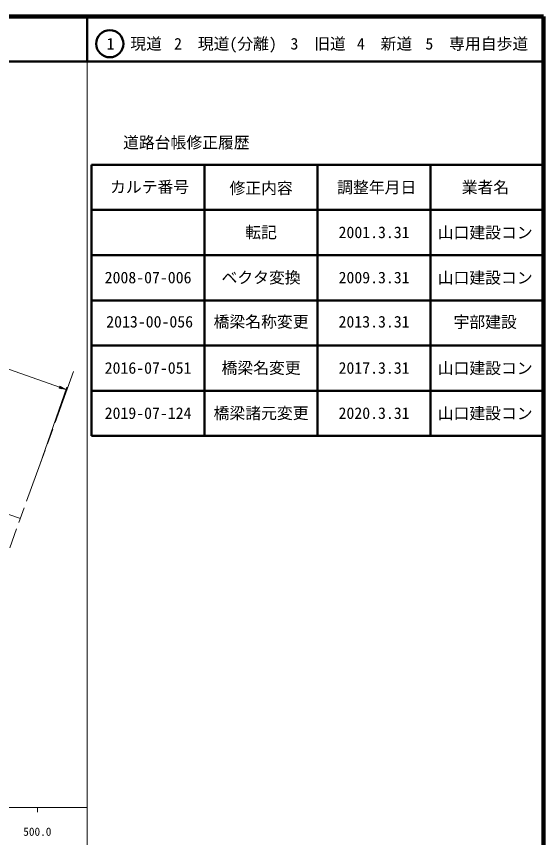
# Model space of a CAD drawing. Units: millimetres, scale not verified. Extents: x 40000 to 680000, y 20000 to 380000.
# Drawn here: x 563373 to 680000, y 198357 to 380000 of the extents above; entities that cross this region are included whole.
import ezdxf
from ezdxf.enums import TextEntityAlignment as Align

# ---------------------------------------------------------------- set-up
doc = ezdxf.new("R2010")
doc.units = ezdxf.units.MM
doc.header["$LTSCALE"] = 1000
doc.linetypes.add('CHAIN', pattern=[18.5, 12, -1.5, 3.5, -1.5])
for name, color, linetype, lineweight in [('M-BGD', 7, 'Continuous', 13), ('M-BMK', 2, 'CHAIN', 13), ('M-STR-HTXT', 7, 'Continuous', 13), ('M-TTL', 2, 'Continuous', 140), ('M-TTL-BAND', 7, 'Continuous', 13), ('M-TTL-FRAM', 2, 'Continuous', 50), ('M-TTL-LINE', 7, 'Continuous', 50)]:
    doc.layers.add(name, color=color, linetype=linetype, lineweight=lineweight)
doc.layers.add('M-TTL-TXT', color=7, linetype='Continuous')
doc.styles.add('ＭＳ ゴシック', font='')
doc.styles.get('ＭＳ ゴシック').set_extended_font_data('MS Gothic')

msp = doc.modelspace()

# ---------------------------------------------------------------- linework, layer by layer
at = {"layer": 'M-BGD'}
msp.add_lwpolyline([(556099, 289950), (550055, 273829), (564249, 268921)], dxfattribs=at)
at = {"layer": 'M-BMK'}
msp.add_line((576002, 301424), (561919, 262479), dxfattribs=at)
at = {"layer": 'M-STR-HTXT'}
for p, q in [((445732, 342356), (572928, 297993)), ((568529, 280824), (574509, 297971)), ((573010, 298229), (572846, 297757)), ((573745, 297602), (572895, 297898)), ((572912, 297946), (574045, 297551)), ((574344, 297499), (572928, 297993)), ((572945, 298040), (574078, 297645)), ((573811, 297791), (572961, 298087)), ((572978, 298135), (573544, 297937)), ((573277, 298083), (572994, 298182)), ((574344, 297499), (573010, 298229)), ((574344, 297499), (572846, 297757)), ((573146, 297705), (572862, 297804)), ((572879, 297851), (573445, 297654))]:
    msp.add_line(p, q, dxfattribs=at)
at = {"layer": 'M-TTL'}
for p, q in [((680000, 380000), (40000, 380000)), ((680000, 20000), (680000, 380000))]:
    msp.add_line(p, q, dxfattribs=at)
at = {"layer": 'M-TTL-BAND'}
for p, q in [((579000, 20000), (579000, 370000)), ((40000, 205000), (579000, 205000)), ((568000, 205000), (568000, 204000))]:
    msp.add_line(p, q, dxfattribs=at)
at = {"layer": 'M-TTL-FRAM'}
for p, q in [((580000, 347197), (580000, 287197)), ((580000, 347197), (680000, 347197)), ((580000, 287197), (680000, 287197))]:
    msp.add_line(p, q, dxfattribs=at)
at = {"layer": 'M-TTL-LINE'}
for p, q in [((579000, 380000), (579000, 370000)), ((40000, 370000), (680000, 370000)), ((605000, 347197), (605000, 287197)), ((630000, 347197), (630000, 287197)), ((655000, 347197), (655000, 287197)), ((580000, 337197), (680000, 337197)), ((580000, 327197), (680000, 327197)), ((580000, 317197), (680000, 317197)), ((580000, 307197), (680000, 307197)), ((580000, 297197), (680000, 297197))]:
    msp.add_line(p, q, dxfattribs=at)
msp.add_circle((584031, 373958), 3000, dxfattribs=at)

# ---------------------------------------------------------------- texts
at = {"layer": 'M-TTL-BAND', "style": 'ＭＳ ゴシック'}
msp.add_text('500.0', height=1833, dxfattribs=at).set_placement((568000, 198195), align=Align.BOTTOM_CENTER)
at = {"layer": 'M-TTL-TXT', "style": 'ＭＳ ゴシック'}
for s, p in [('1\u3000現道', (589448, 373958)), ('2\u3000現道(分離)', (609619, 373958)), ('3\u3000旧道', (630121, 373958)), ('4\u3000新道', (644824, 373958)), ('5\u3000専用自歩道', (665228, 373958)), ('道路台帳修正履歴', (600968, 352113)), ('カルテ番号', (592839, 342277)), ('修正内容', (617509, 342023)), ('調整年月日', (643089, 342197)), ('業者名', (667134, 342197)), ('転記', (617500, 332245)), ('2001.3.31', (642500, 332245)), ('山口建設コン', (667077, 332189)), ('2008-07-006', (592500, 322245)), ('ベクタ変換', (617500, 322245)), ('2009.3.31', (642500, 322245)), ('山口建設コン', (667077, 322189)), ('2016-07-051', (592500, 302245)), ('橋梁名変更', (617500, 302245)), ('2017.3.31', (642500, 302245)), ('山口建設コン', (667077, 302189)), ('2019-07-124', (592500, 292245)), ('橋梁諸元変更', (617500, 292245)), ('2020.3.31', (642500, 292245)), ('山口建設コン', (667077, 292189))]:
    msp.add_text(s, height=2566, dxfattribs=at).set_placement(p, align=Align.MIDDLE_CENTER)
msp.add_text('2013-00-056', height=2566, dxfattribs=at).set_placement((583248, 310414), align=Align.BOTTOM_LEFT)
for s, p in [('橋梁名称変更', (617500, 310414)), ('2013.3.31', (642500, 310414)), ('宇部建設', (667077, 310357))]:
    msp.add_text(s, height=2566, dxfattribs=at).set_placement(p, align=Align.BOTTOM_CENTER)

doc.saveas('drawing.dxf')
